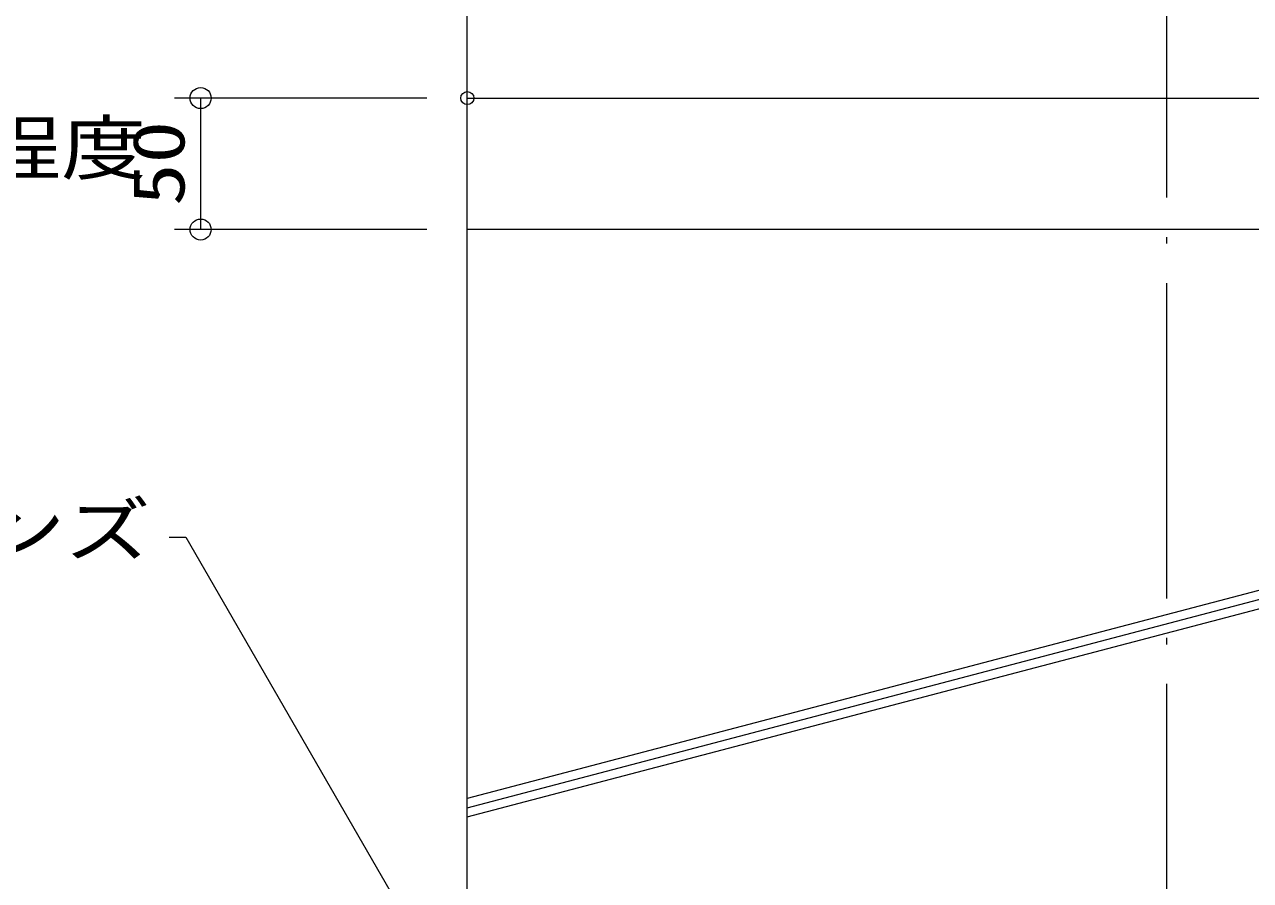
# Model space of a CAD drawing. Units: millimetres at full size, sheet at 1:10; details may follow other scales. Extents: x -1350 to 1480, y -1825 to 2250.
# Drawn here: x -789.9 to -323.3, y -1059 to -733.3 of the extents above; entities that cross this region are included whole.
import ezdxf
from ezdxf.enums import TextEntityAlignment as Align

# ---------------------------------------------------------------- set-up
doc = ezdxf.new("R2010")
doc.units = ezdxf.units.MM
doc.header["$LTSCALE"] = 10
doc.header["$PDMODE"] = 32
doc.header["$PDSIZE"] = 5
doc.linetypes.add('LONG_DASHED_DOTTED', pattern=[15.25, 12, -1.5, 0.25, -1.5])
for name, color, linetype, lineweight in [('0-1_一般', 4, 'Continuous', 18), ('0-3_寸法', 4, 'Continuous', 18), ('0-9__0-2_プロット', 4, 'Continuous', 18), ('0-F_敷地', 4, 'Continuous', 18)]:
    doc.layers.add(name, color=color, linetype=linetype, lineweight=lineweight)
doc.styles.add('HGSｺﾞｼｯｸM', font='')
doc.styles.add('ＭＳ ゴシック', font='')
doc.styles.get('HGSｺﾞｼｯｸM').set_extended_font_data('HGSｺﾞｼｯｸM')
doc.styles.get('ＭＳ ゴシック').set_extended_font_data('MS Gothic')

msp = doc.modelspace()

# ---------------------------------------------------------------- linework, layer by layer
at = {"layer": '0-1_一般'}
for p, q in [((-734.87, -928.39), (-728.52, -928.39)), ((-728.52, -928.39), (-593.89, -1161.57))]:
    msp.add_line(p, q, dxfattribs=at)
msp.add_point((-621.41, -761.33), dxfattribs=at)
msp.add_point((-621.41, -761.33), dxfattribs=at)
at = {"layer": '0-3_寸法'}
for p, q in [((-636.81, -761.33), (-732.91, -761.33)), ((-722.91, -761.33), (-722.91, -811.33)), ((-636.81, -811.33), (-732.91, -811.33))]:
    msp.add_line(p, q, dxfattribs=at)
for centre in [(-722.91, -761.33), (-722.91, -811.33)]:
    msp.add_circle(centre, 4, dxfattribs=at)
at = {"layer": '0-9__0-2_プロット', "linetype": 'LONG_DASHED_DOTTED'}
msp.add_line((-355.16, -1409.2), (-355.16, 2230.8), dxfattribs=at)
at = {"layer": '0-F_敷地'}
for p, q in [((-621.41, -761.33), (-88.91, -761.33)), ((-621.41, -1161.33), (-621.41, -761.33)), ((-88.91, -887.83), (-621.41, -1027.83)), ((-621.41, -1031.33), (-88.91, -891.33)), ((-621.41, -1034.82), (-88.91, -894.82))]:
    msp.add_line(p, q, dxfattribs=at)
msp.add_lwpolyline([(-621.41, -211.33), (-88.91, -211.33), (-88.91, -811.33), (-621.41, -811.33)], close=True, dxfattribs=at)

# ---------------------------------------------------------------- texts
at = {"layer": '0-1_一般', "color": 7, "style": 'HGSｺﾞｼｯｸM', "width": 1.2}
for s, p in [('チューブ重なり寸法：５０ｍｍ程度', (-1261.86, -796.16)), ('ナチュラルレンズ', (-1001.13, -941.33))]:
    msp.add_text(s, height=19.79, dxfattribs=at).set_placement(p, align=Align.BOTTOM_LEFT)
at = {"layer": '0-3_寸法', "color": 7, "style": 'ＭＳ ゴシック', "width": 1.2}
msp.add_text('50', height=19.79, rotation=90, dxfattribs=at).set_placement((-723.11, -802.33), align=Align.BOTTOM_LEFT)

doc.saveas('drawing.dxf')
